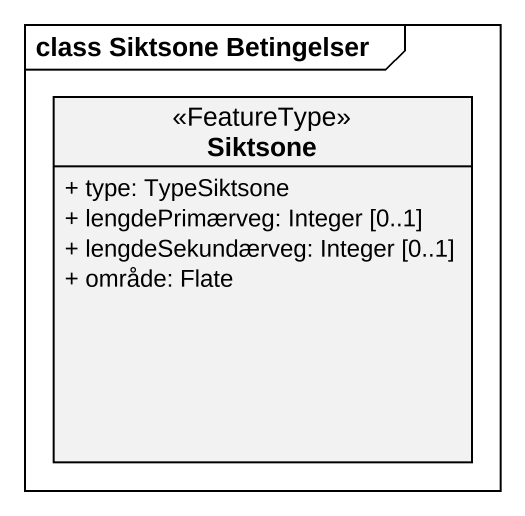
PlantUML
@startuml
mainframe class Siktsone Betingelser
hide circle
hide empty members
skinparam classAttributeIconSize 0
class Siktsone <<FeatureType>> {
  + type: TypeSiktsone
  + lengdePrimærveg: Integer [0..1]
  + lengdeSekundærveg: Integer [0..1]
  + område: Flate
}
@enduml
